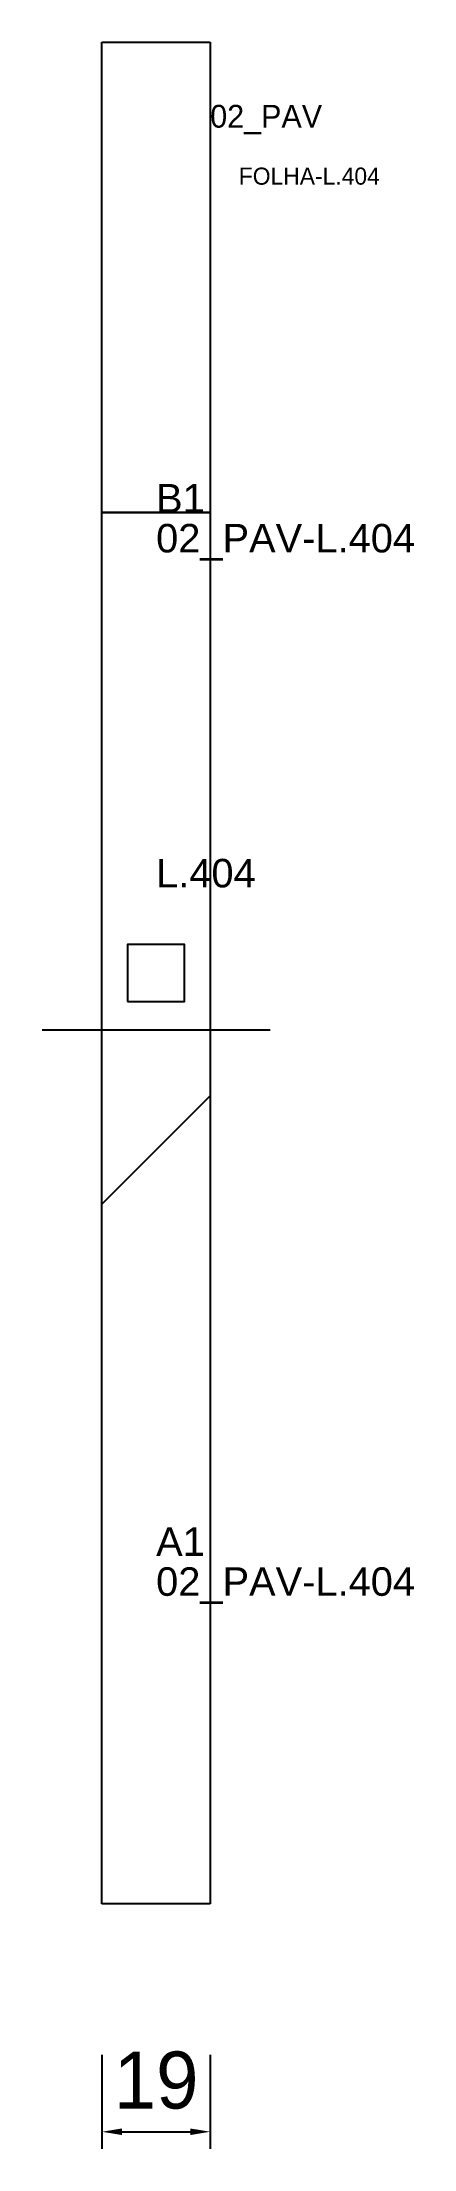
# Model space of a CAD drawing. Header units: metres. Extents: x 212 to 277, y -168 to 202.
import ezdxf

# ---------------------------------------------------------------- set-up
doc = ezdxf.new("R2010")
doc.units = ezdxf.units.M
for name, color, linetype in [('3', 3, 'CONTINUOUS'), ('AUX00', 7, 'CONTINUOUS'), ('COTA', 241, 'CONTINUOUS'), ('FOLHA', 255, 'CONTINUOUS'), ('Hachura', 251, 'CONTINUOUS'), ('NOMENCLATURA', 7, 'CONTINUOUS'), ('Nível', 160, 'CONTINUOUS'), ('Painéis', 200, 'CONTINUOUS'), ('Pilares', 5, 'CONTINUOUS'), ('SARR_2.2x7', 40, 'CONTINUOUS')]:
    doc.layers.add(name, color=color, linetype=linetype)
doc.styles.add('ARIAL', font='Arial.ttf')
doc.styles.add('STR_STANDARD', font='arial.ttf')
doc.dimstyles.new('EZ DXF', dxfattribs={"dimtxt": 10, "dimasz": 3.5, "dimexe": 3, "dimexo": 1.5, "dimgap": 1, "dimtad": 1, "dimdec": 1, "dimdsep": 46, "dimcen": 2.5, "dimazin": 3, "dimtfac": 1, "dimtmove": 0, "dimatfit": 3})

msp = doc.modelspace()

# ---------------------------------------------------------------- hatches: boundary and pattern name
at = {"layer": 'Hachura'}
h = msp.add_hatch(dxfattribs=at)
h.set_pattern_fill('ANSI31', scale=50)
h.paths.add_polyline_path([(241.2, 201.5), (241.2, -125), (222.2, -125), (222.2, 201.5)])
h = msp.add_hatch(dxfattribs=at)
h.set_pattern_fill('ANSI31', scale=50)
h.paths.add_polyline_path([(241.2, 201.5), (241.2, -125), (222.2, -125), (222.2, 201.5)])

# ---------------------------------------------------------------- linework, layer by layer
at = {"layer": '3'}
msp.add_lwpolyline([(222.2, 119), (241.2, 119)], close=True, dxfattribs=at)
msp.add_lwpolyline([(222.2, 119), (241.2, 119)], close=True, dxfattribs=at)
at = {"layer": 'Painéis', "color": 200}
for p, q in [((222.2, -125), (222.2, 201.5)), ((222.2, 201.5), (241.2, 201.5)), ((222.2, -125), (222.2, 201.5)), ((222.2, 201.5), (241.2, 201.5)), ((241.2, 201.5), (241.2, -125)), ((241.2, 201.5), (241.2, -125)), ((241.2, -125), (222.2, -125)), ((241.2, -125), (222.2, -125))]:
    msp.add_line(p, q, dxfattribs=at)
at = {"layer": 'Pilares'}
msp.add_lwpolyline([(226.7, 33.25), (236.7, 33.25), (236.7, 43.25), (226.7, 43.25)], close=True, dxfattribs=at)
msp.add_lwpolyline([(226.7, 33.25), (236.7, 33.25), (236.7, 43.25), (226.7, 43.25)], close=True, dxfattribs=at)
at = {"layer": 'SARR_2.2x7'}
msp.add_line((211.7, 28.25), (251.7, 28.25), dxfattribs=at)
msp.add_line((211.7, 28.25), (251.7, 28.25), dxfattribs=at)

# ---------------------------------------------------------------- texts
at = {"layer": '3', "style": 'STR_STANDARD'}
for s, p in [('B1', (231.7, 119)), ('B1', (231.7, 119)), ('A1', (231.7, -64)), ('A1', (231.7, -64))]:
    msp.add_text(s, height=5, dxfattribs=at).set_placement(p)
at = {"layer": 'AUX00', "style": 'STR_STANDARD'}
for p in [(231.7, 112), (231.7, 112), (231.7, -71), (231.7, -71)]:
    msp.add_text('02_PAV-L.404', height=5, dxfattribs=at).set_placement(p)
at = {"layer": 'FOLHA'}
msp.add_text('FOLHA-L.404', height=3, dxfattribs=at).set_placement((246.2, 176.5))
msp.add_text('FOLHA-L.404', height=3, dxfattribs=at).set_placement((246.2, 176.5))
at = {"layer": 'NOMENCLATURA', "insert": (231.7, 58.25), "char_height": 5, "attachment_point": 1, "style": 'ARIAL'}
msp.add_mtext('L.404', dxfattribs=at)
msp.add_mtext('L.404', dxfattribs=at)
at = {"layer": 'Nível'}
msp.add_text('02_PAV', height=4, dxfattribs=at).set_placement((241.2, 186.5))
msp.add_text('02_PAV', height=4, dxfattribs=at).set_placement((241.2, 186.5))

# ---------------------------------------------------------------- dimensions: what is measured, and where the dimension line sits
at = {"layer": 'COTA'}
msp.add_linear_dim(base=(222.2, -165), p1=(222.2, -150), p2=(241.2, -150), dimstyle='EZ DXF', dxfattribs=at).render()
msp.add_linear_dim(base=(222.2, -165), p1=(222.2, -150), p2=(241.2, -150), dimstyle='EZ DXF', dxfattribs=at).render()

doc.saveas('drawing.dxf')
